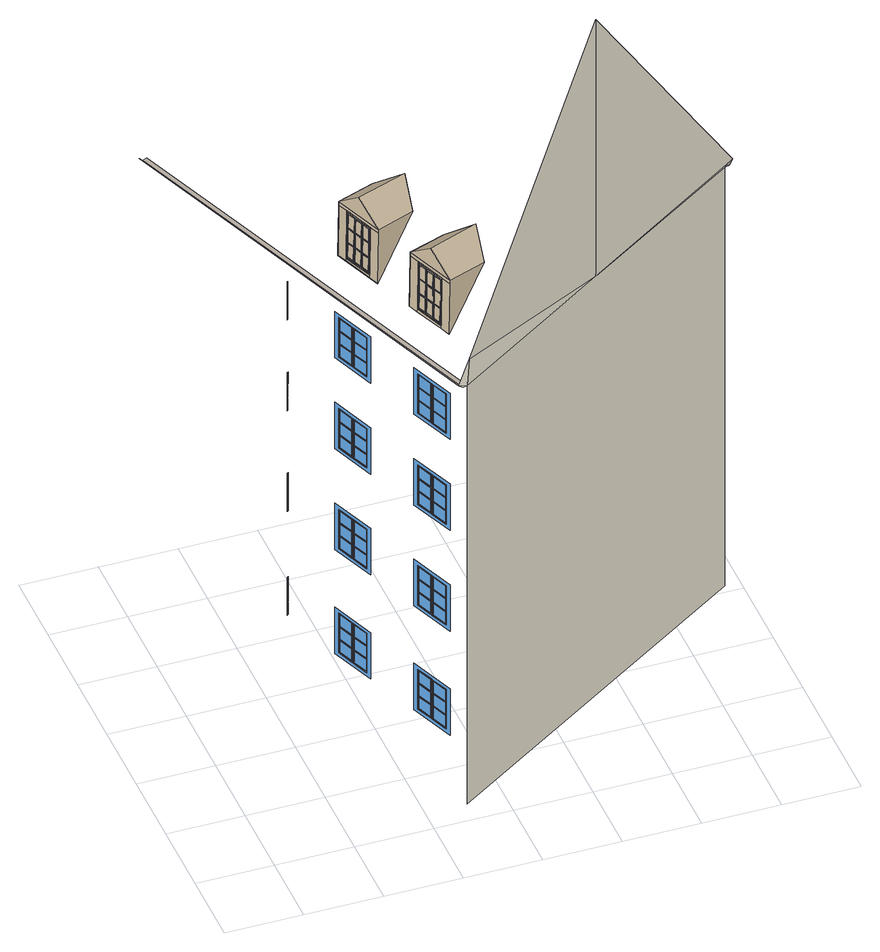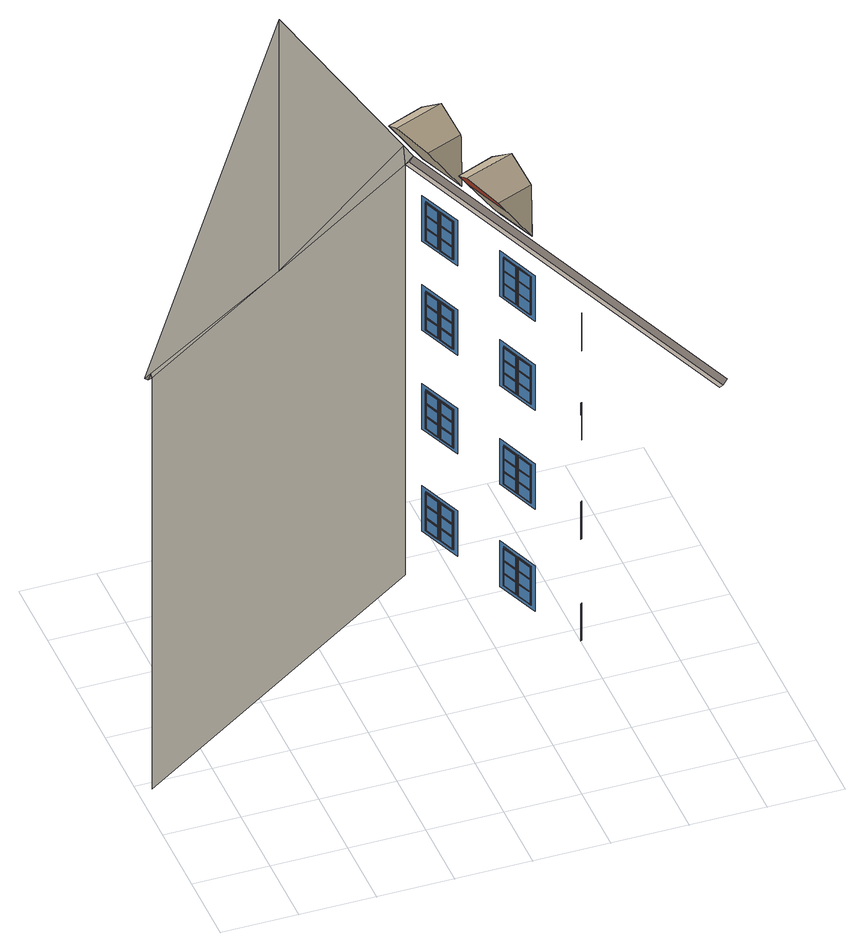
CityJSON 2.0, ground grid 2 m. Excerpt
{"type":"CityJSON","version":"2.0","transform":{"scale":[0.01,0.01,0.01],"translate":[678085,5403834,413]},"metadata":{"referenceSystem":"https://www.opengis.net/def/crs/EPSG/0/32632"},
"CityObjects":{
"building1":{"type":"Building","attributes":{"dataAvailable":"Sufficient","measuredHeight":20.71},"children":["building1-1","building1-2"],"geometry":[{"type":"MultiSurface","lod":"3","boundaries":[[[0,1,2,3]],[[4,5,6,7]],[[8,9,10,11]],[[12,13,14,15]],[[16,17,18,19]],[[20,21,22,23]],[[24,25,26,27]],[[28,29,30,31]],[[32,33,34,35]],[[36,37,38,39]],[[40,41,42,43]],[[44,45,46,47]],[[48,49,50,51]],[[13,12,52,53]],[[5,4,54,55]],[[9,8,56,57]],[[25,24,58,59]],[[17,16,60,61]],[[21,20,62,63]],[[37,36,64,65]],[[1,66,67,2]],[[68,69,70,71]],[[72,73,74,75]],[[76,77,78,79]],[[80,81,82,83]],[[84,85,86,87]],[[88,89,90,91]],[[92,93,94,95]],[[96,97,98,99]],[[100,101,102,103]],[[104,105,106,107]],[[108,109,110,111]],[[112,113,114,115]],[[73,116,117,74]],[[69,118,119,70]],[[77,120,121,78]],[[85,122,123,86]],[[81,124,125,82]],[[89,126,127,90]],[[97,128,129,98]],[[93,130,131,94]],[[101,132,133,102]],[[109,134,135,110]],[[105,136,137,106]],[[113,138,139,114]],[[140,141,142,143],[121,144,79,78],[145,75,74,117],[146,71,70,119]],[[147,148,149,150],[127,151,91,90],[152,87,86,123],[153,83,82,125]],[[154,155,156,157],[133,158,103,102],[159,99,98,129],[160,95,94,131]],[[161,162,163,164],[139,165,115,114],[166,111,110,135],[167,107,106,137]],[[77,76,168,169]],[[73,72,170,171]],[[69,68,172,173]],[[89,88,174,175]],[[85,84,176,177]],[[81,80,178,179]],[[101,100,180,181]],[[97,96,182,183]],[[93,92,184,185]],[[113,112,186,187]],[[109,108,188,189]],[[105,104,190,191]],[[192,72,75,145]],[[193,76,79,144]],[[194,68,71,146]],[[195,84,87,152]],[[196,88,91,151]],[[197,80,83,153]],[[198,96,99,159]],[[199,100,103,158]],[[200,92,95,160]],[[201,108,111,166]],[[202,112,115,165]],[[203,104,107,167]],[[116,73,72,192]],[[77,76,193,120]],[[118,69,68,194]],[[122,85,84,195]],[[89,88,196,126]],[[124,81,80,197]],[[128,97,96,198]],[[101,100,199,132]],[[130,93,92,200]],[[134,109,108,201]],[[113,112,202,138]],[[136,105,104,203]],[[72,192,204,170]],[[76,193,205,168]],[[68,194,206,172]],[[84,195,207,176]],[[88,196,208,174]],[[80,197,209,178]],[[96,198,210,182]],[[100,199,211,180]],[[92,200,212,184]],[[108,201,213,188]],[[112,202,214,186]],[[104,203,215,190]],[[116,192,145,117]],[[120,193,144,121]],[[118,194,146,119]],[[122,195,152,123]],[[126,196,151,127]],[[124,197,153,125]],[[128,198,159,129]],[[132,199,158,133]],[[130,200,160,131]],[[134,201,166,135]],[[138,202,165,139]],[[136,203,167,137]],[[120,77,169,216]],[[116,73,171,217]],[[118,69,173,218]],[[126,89,175,219]],[[122,85,177,220]],[[124,81,179,221]],[[132,101,181,222]],[[128,97,183,223]],[[130,93,185,224]],[[138,113,187,225]],[[134,109,189,226]],[[136,105,191,227]],[[228,229,230,231]],[[232,233,234,235]],[[236,237,238,239]],[[240,241,242,243]],[[244,245,246,247]],[[248,249,250,251]],[[252,253,254,255]],[[256,257,258,259]],[[260,261,262,263]],[[264,265,266,267]],[[268,269,270,271]],[[272,273,274,275]],[[276,277,278,279],[140,143,142,141],[280,281,282,283]],[[284,285,286,287],[147,150,149,148],[288,289,290,291]],[[292,293,294,295],[154,157,156,155],[296,297,298,299]],[[300,301,302,303],[161,164,163,162],[304,305,306,307]],[[193,120,216,205]],[[192,116,217,204]],[[194,118,218,206]],[[196,126,219,208]],[[195,122,220,207]],[[197,124,221,209]],[[199,132,222,211]],[[198,128,223,210]],[[200,130,224,212]],[[202,138,225,214]],[[201,134,226,213]],[[203,136,227,215]],[[237,308,309,238]],[[233,310,311,234]],[[229,312,313,230]],[[249,314,315,250]],[[245,316,317,246]],[[241,318,319,242]],[[261,320,321,262]],[[257,322,323,258]],[[253,324,325,254]],[[273,326,327,274]],[[269,328,329,270]],[[265,330,331,266]],[[280,283,282,281],[309,332,239,238],[333,231,230,313],[334,235,234,311]],[[288,291,290,289],[315,335,251,250],[336,243,242,319],[337,247,246,317]],[[296,299,298,297],[321,338,263,262],[339,255,254,325],[340,259,258,323]],[[304,307,306,305],[327,341,275,274],[342,267,266,331],[343,271,270,329]],[[233,232,344,345]],[[229,228,346,347]],[[237,236,348,349]],[[245,244,350,351]],[[241,240,352,353]],[[249,248,354,355]],[[257,256,356,357]],[[253,252,358,359]],[[261,260,360,361]],[[269,268,362,363]],[[265,264,364,365]],[[273,272,366,367]],[[368,228,231,333]],[[369,236,239,332]],[[370,232,235,334]],[[371,240,243,336]],[[372,248,251,335]],[[373,244,247,337]],[[374,252,255,339]],[[375,260,263,338]],[[376,256,259,340]],[[377,264,267,342]],[[378,272,275,341]],[[379,268,271,343]],[[237,236,369,308]],[[310,233,232,370]],[[312,229,228,368]],[[249,248,372,314]],[[316,245,244,373]],[[318,241,240,371]],[[261,260,375,320]],[[322,257,256,376]],[[324,253,252,374]],[[273,272,378,326]],[[328,269,268,379]],[[330,265,264,377]],[[232,370,380,344]],[[228,368,381,346]],[[236,369,382,348]],[[244,373,383,350]],[[240,371,384,352]],[[248,372,385,354]],[[256,376,386,356]],[[252,374,387,358]],[[260,375,388,360]],[[268,379,389,362]],[[264,377,390,364]],[[272,378,391,366]],[[312,368,333,313]],[[308,369,332,309]],[[310,370,334,311]],[[318,371,336,319]],[[314,372,335,315]],[[316,373,337,317]],[[324,374,339,325]],[[320,375,338,321]],[[322,376,340,323]],[[330,377,342,331]],[[326,378,341,327]],[[328,379,343,329]],[[312,229,347,392]],[[310,233,345,393]],[[308,237,349,394]],[[318,241,353,395]],[[316,245,351,396]],[[314,249,355,397]],[[324,253,359,398]],[[322,257,357,399]],[[320,261,361,400]],[[330,265,365,401]],[[328,269,363,402]],[[326,273,367,403]],[[370,310,393,380]],[[368,312,392,381]],[[369,308,394,382]],[[373,316,396,383]],[[371,318,395,384]],[[372,314,397,385]],[[376,322,399,386]],[[374,324,398,387]],[[375,320,400,388]],[[379,328,402,389]],[[377,330,401,390]],[[378,326,403,391]],[[404,405,406,407]],[[408,409,410,411]],[[412,413,414,415]],[[416,417,418,419]],[[420,421,422,423]],[[424,425,426,427]],[[428,429,430,431]],[[432,433,434,435]],[[436,437,438,439]],[[440,441,442,443]],[[444,445,446,447]],[[448,449,450,451]],[[409,452,453,410]],[[405,454,455,406]],[[413,456,457,414]],[[421,458,459,422]],[[417,460,461,418]],[[425,462,463,426]],[[433,464,465,434]],[[429,466,467,430]],[[437,468,469,438]],[[445,470,471,446]],[[441,472,473,442]],[[449,474,475,450]],[[476,477,478,479],[457,480,415,414],[481,411,410,453],[482,407,406,455]],[[483,484,485,486],[463,487,427,426],[488,423,422,459],[489,419,418,461]],[[490,491,492,493],[469,494,439,438],[495,435,434,465],[496,431,430,467]],[[497,498,499,500],[475,501,451,450],[502,447,446,471],[503,443,442,473]],[[413,412,504,505]],[[409,408,506,507]],[[405,404,508,509]],[[425,424,510,511]],[[421,420,512,513]],[[417,416,514,515]],[[437,436,516,517]],[[433,432,518,519]],[[429,428,520,521]],[[449,448,522,523]],[[445,444,524,525]],[[441,440,526,527]],[[528,408,411,481]],[[529,412,415,480]],[[530,404,407,482]],[[531,420,423,488]],[[532,424,427,487]],[[533,416,419,489]],[[534,432,435,495]],[[535,436,439,494]],[[536,428,431,496]],[[537,444,447,502]],[[538,448,451,501]],[[539,440,443,503]],[[452,409,408,528]],[[413,412,529,456]],[[454,405,404,530]],[[458,421,420,531]],[[425,424,532,462]],[[460,417,416,533]],[[464,433,432,534]],[[437,436,535,468]],[[466,429,428,536]],[[470,445,444,537]],[[449,448,538,474]],[[472,441,440,539]],[[408,528,540,506]],[[412,529,541,504]],[[404,530,542,508]],[[420,531,543,512]],[[424,532,544,510]],[[416,533,545,514]],[[432,534,546,518]],[[436,535,547,516]],[[428,536,548,520]],[[444,537,549,524]],[[448,538,550,522]],[[440,539,551,526]],[[452,528,481,453]],[[456,529,480,457]],[[454,530,482,455]],[[458,531,488,459]],[[462,532,487,463]],[[460,533,489,461]],[[464,534,495,465]],[[468,535,494,469]],[[466,536,496,467]],[[470,537,502,471]],[[474,538,501,475]],[[472,539,503,473]],[[67,552,3]],[[3,2,67]],[[456,413,505,553]],[[452,409,507,554]],[[454,405,509,555]],[[462,425,511,556]],[[458,421,513,557]],[[460,417,515,558]],[[468,437,517,559]],[[464,433,519,560]],[[466,429,521,561]],[[474,449,523,562]],[[470,445,525,563]],[[472,441,527,564]],[[565,566,567,568]],[[569,570,571,572]],[[573,574,575,576]],[[577,578,579,580]],[[581,582,583,584]],[[585,586,587,588]],[[589,590,591,592]],[[593,594,595,596]],[[597,598,599,600]],[[601,602,603,604]],[[605,606,607,608]],[[609,610,611,612]],[[613,614,615,616],[476,479,478,477],[617,618,619,620]],[[621,622,623,624],[483,486,485,484],[625,626,627,628]],[[629,630,631,632],[490,493,492,491],[633,634,635,636]],[[637,638,639,640],[497,500,499,498],[641,642,643,644]],[[529,456,553,541]],[[528,452,554,540]],[[530,454,555,542]],[[532,462,556,544]],[[531,458,557,543]],[[533,460,558,545]],[[535,468,559,547]],[[534,464,560,546]],[[536,466,561,548]],[[538,474,562,550]],[[537,470,563,549]],[[539,472,564,551]],[[574,645,646,575]],[[570,647,648,571]],[[566,649,650,567]],[[586,651,652,587]],[[582,653,654,583]],[[578,655,656,579]],[[598,657,658,599]],[[594,659,660,595]],[[590,661,662,591]],[[610,663,664,611]],[[606,665,666,607]],[[602,667,668,603]],[[617,620,619,618],[646,669,576,575],[670,568,567,650],[671,572,571,648]],[[625,628,627,626],[652,672,588,587],[673,580,579,656],[674,584,583,654]],[[633,636,635,634],[658,675,600,599],[676,592,591,662],[677,596,595,660]],[[641,644,643,642],[664,678,612,611],[679,604,603,668],[680,608,607,666]],[[570,569,681,682]],[[566,565,683,684]],[[574,573,685,686]],[[582,581,687,688]],[[578,577,689,690]],[[586,585,691,692]],[[594,593,693,694]],[[590,589,695,696]],[[598,597,697,698]],[[606,605,699,700]],[[602,601,701,702]],[[610,609,703,704]],[[705,565,568,670]],[[706,573,576,669]],[[707,569,572,671]],[[708,577,580,673]],[[709,585,588,672]],[[710,581,584,674]],[[711,589,592,676]],[[712,597,600,675]],[[713,593,596,677]],[[714,601,604,679]],[[715,609,612,678]],[[716,605,608,680]],[[574,573,706,645]],[[647,570,569,707]],[[649,566,565,705]],[[586,585,709,651]],[[653,582,581,710]],[[655,578,577,708]],[[598,597,712,657]],[[659,594,593,713]],[[661,590,589,711]],[[610,609,715,663]],[[665,606,605,716]],[[667,602,601,714]],[[569,707,717,681]],[[565,705,718,683]],[[573,706,719,685]],[[581,710,720,687]],[[577,708,721,689]],[[585,709,722,691]],[[593,713,723,693]],[[589,711,724,695]],[[597,712,725,697]],[[605,716,726,699]],[[601,714,727,701]],[[609,715,728,703]],[[649,705,670,650]],[[645,706,669,646]],[[647,707,671,648]],[[655,708,673,656]],[[651,709,672,652]],[[653,710,674,654]],[[661,711,676,662]],[[657,712,675,658]],[[659,713,677,660]],[[667,714,679,668]],[[663,715,678,664]],[[665,716,680,666]],[[649,566,684,729]],[[647,570,682,730]],[[645,574,686,731]],[[655,578,690,732]],[[653,582,688,733]],[[651,586,692,734]],[[661,590,696,735]],[[659,594,694,736]],[[657,598,698,737]],[[667,602,702,738]],[[665,606,700,739]],[[663,610,704,740]],[[707,647,730,717]],[[705,649,729,718]],[[706,645,731,719]],[[710,653,733,720]],[[708,655,732,721]],[[709,651,734,722]],[[713,659,736,723]],[[711,661,735,724]],[[712,657,737,725]],[[716,665,739,726]],[[714,667,738,727]],[[715,663,740,728]],[[741,742,743,744,745]],[[552,67,746]],[[746,747,552]],[[67,748,749,750,751,752,746]],[[753,754,747,746]],[[753,746,752]],[[753,752,755]],[[755,754,753]]],"semantics":{"surfaces":[{"type":"OuterCeilingSurface"},{"type":"Window"},{"type":"WallSurface"},{"type":"RoofSurface"}],"values":[0,1,1,1,1,1,1,1,1,1,1,1,1,1,1,1,1,1,1,1,0,1,1,1,1,1,1,1,1,1,1,1,1,1,1,1,1,1,1,1,1,1,1,1,1,1,1,1,1,1,1,1,1,1,1,1,1,1,1,1,1,1,1,1,1,1,1,1,1,1,1,1,1,1,1,1,1,1,1,1,1,1,1,1,1,1,1,1,1,1,1,1,1,1,1,1,1,1,1,1,1,1,1,1,1,1,1,1,1,1,1,1,1,1,1,1,1,1,1,1,1,1,1,1,1,1,1,1,1,1,1,1,1,1,1,1,1,1,1,1,1,1,1,1,1,1,1,1,1,1,1,1,1,1,1,1,1,1,1,1,1,1,1,1,1,1,1,1,1,1,1,1,1,1,1,1,1,1,1,1,1,1,1,1,1,1,1,1,1,1,1,1,1,1,1,1,1,1,1,1,1,1,1,1,1,1,1,1,1,1,1,1,1,1,1,1,1,1,1,1,1,1,1,1,1,1,1,1,1,1,1,1,1,1,1,1,1,1,1,1,1,1,1,1,1,1,1,1,1,1,1,1,1,1,1,1,1,1,1,1,1,1,1,1,1,1,1,1,1,1,1,1,1,1,1,1,1,1,1,1,1,1,1,1,1,1,1,1,1,1,1,1,1,1,1,1,1,1,1,1,1,1,1,1,1,1,1,1,1,1,1,1,1,1,1,1,1,1,1,1,1,1,1,1,1,1,1,1,1,1,1,1,1,1,1,1,1,2,2,1,1,1,1,1,1,1,1,1,1,1,1,1,1,1,1,1,1,1,1,1,1,1,1,1,1,1,1,1,1,1,1,1,1,1,1,1,1,1,1,1,1,1,1,1,1,1,1,1,1,1,1,1,1,1,1,1,1,1,1,1,1,1,1,1,1,1,1,1,1,1,1,1,1,1,1,1,1,1,1,1,1,1,1,1,1,1,1,1,1,1,1,1,1,1,1,1,1,1,1,1,1,1,1,1,1,1,1,1,1,1,1,1,1,1,1,1,1,1,1,1,1,1,1,1,1,1,1,1,1,1,1,1,1,1,1,1,1,1,1,3,2,2,2,2,2,0,0]}}]},
"building1-1":{"type":"BuildingInstallation","attributes":{"@cityeditor:layer":"Unclassified.LoD3"},"parents":["building1"],"geometry":[{"type":"MultiSurface","lod":"3","boundaries":[[[756,757,758,759]],[[760,761,762,763]],[[764,765,766,767]],[[768,769,770,771]],[[772,773,774,775],[776,764,767,777,778,779,780,781]],[[782,783,784,785]],[[786,787,788]],[[776,789,765,764]],[[768,790,791,771]],[[786,788,792,775,774,793]],[[775,794,795,772]],[[785,784,796,797]],[[770,798,799,769]],[[800,801,757,756]],[[765,789,802,803]],[[756,800,804,759]],[[805,806,807,808]],[[760,763,809,766,765,803]],[[804,810,801,800]],[[789,811,812,762,761,802]],[[797,796,813,814]],[[774,815,794,775]],[[781,811,766,767]],[[781,811,789,776]],[[769,799,790,768]],[[759,758,810,804]],[[771,791,798,770]],[[742,743,786,793]],[[816,817,818,819]],[[820,821,806,805]],[[763,762,812,809],[822,823,824,825],[818,817,826,827],[806,821,828,807]],[[814,813,783,782]],[[779,762,812,780]],[[829,830,831,832]],[[829,825,824,832]],[[777,809,763,778]],[[778,763,762,779]],[[833,834,835,836]],[[819,818,827,837]],[[777,809,812,780]],[[764,776,781,767],[756,759,804,800],[768,771,770,769],[785,797,814,782]],[[832,824,823,831]],[[837,819,816,838]],[[830,822,825,829]],[[805,820,839,808]],[[837,827,826,838]],[[831,823,822,830]],[[808,807,828,839]],[[766,811,789,765],[801,810,758,757],[799,798,791,790],[783,813,796,784]],[[777,780,779,778],[829,832,831,830],[837,838,816,819],[808,839,820,805]],[[772,795,840,773]],[[782,814,797,785]],[[745,741,792,788]],[[773,841,742,793,774]],[[780,812,811,781]],[[772,842,841,773]],[[741,842,772,775,792]],[[843,844,845,846]],[[767,781,780,777],[846,847,848,843],[849,850,851,852],[853,854,833,836]],[[850,855,856,851]],[[851,856,857,852]],[[853,858,859,854]],[[836,835,858,853]],[[809,812,811,766],[844,860,861,845],[857,856,855,862],[835,834,859,858]],[[849,852,851,850]],[[848,860,844,843]],[[846,845,861,847]],[[836,833,854,853]],[[849,862,855,850]],[[767,766,809,777]],[[854,859,834,833]],[[846,843,848,847]],[[839,828,821,820]],[[852,857,862,849]],[[847,861,860,848]],[[838,826,817,816]],[[744,743,786,787]],[[745,744,787,788]],[[741,842,841,742,743,744,745]]]}]},
"building1-2":{"type":"BuildingInstallation","attributes":{"@cityeditor:layer":"Unclassified.LoD3"},"parents":["building1"],"geometry":[{"type":"MultiSurface","lod":"3","boundaries":[[[863,864,865,866]],[[867,868,869,870]],[[871,872,873,874]],[[875,876,877,878]],[[879,880,881,882],[883,871,874,884,885,886,887,888]],[[889,890,891,892]],[[893,894,895]],[[883,896,872,871]],[[875,897,898,878]],[[893,895,899,882,881,900]],[[882,901,902,879]],[[892,891,903,904]],[[877,905,906,876]],[[907,908,864,863]],[[872,896,909,910]],[[863,907,911,866]],[[912,913,914,915]],[[867,870,916,873,872,910]],[[911,917,908,907]],[[896,918,919,869,868,909]],[[904,903,920,921]],[[881,922,901,882]],[[888,918,873,874]],[[888,918,896,883]],[[876,906,897,875]],[[866,865,917,911]],[[878,898,905,877]],[[923,924,893,900]],[[925,926,927,928]],[[929,930,913,912]],[[870,869,919,916],[931,932,933,934],[927,926,935,936],[913,930,937,914]],[[921,920,890,889]],[[886,869,919,887]],[[938,939,940,941]],[[938,934,933,941]],[[884,916,870,885]],[[885,870,869,886]],[[942,943,944,945]],[[928,927,936,946]],[[884,916,919,887]],[[871,883,888,874],[863,866,911,907],[875,878,877,876],[892,904,921,889]],[[941,933,932,940]],[[946,928,925,947]],[[939,931,934,938]],[[912,929,948,915]],[[946,936,935,947]],[[940,932,931,939]],[[915,914,937,948]],[[873,918,896,872],[908,917,865,864],[906,905,898,897],[890,920,903,891]],[[884,887,886,885],[938,941,940,939],[946,947,925,928],[915,948,929,912]],[[879,902,949,880]],[[889,921,904,892]],[[950,951,899,895]],[[880,952,923,900,881]],[[887,919,918,888]],[[879,953,952,880]],[[951,953,879,882,899]],[[954,955,956,957]],[[874,888,887,884],[957,958,959,954],[960,961,962,963],[964,965,942,945]],[[961,966,967,962]],[[962,967,968,963]],[[964,969,970,965]],[[945,944,969,964]],[[916,919,918,873],[955,971,972,956],[968,967,966,973],[944,943,970,969]],[[960,963,962,961]],[[959,971,955,954]],[[957,956,972,958]],[[945,942,965,964]],[[960,973,966,961]],[[874,873,916,884]],[[965,970,943,942]],[[957,954,959,958]],[[948,937,930,929]],[[963,968,973,960]],[[958,972,971,959]],[[947,935,926,925]],[[974,924,893,894]],[[950,974,894,895]],[[951,953,952,923,924,974,950]]]}]}
},
"vertices":[
[72,1118,1341],[83,1122,1329],[494,55,1329],[482,51,1341],[276,660,326],[276,660,289],[275,659,289],[275,659,326],[276,660,287],[276,660,250],[275,659,250],[275,659,287],[276,660,365],[276,660,328],[275,659,328],[275,659,365],[276,660,639],[276,660,602],[275,659,602],[275,659,639],[276,660,600],[276,660,563],[275,659,563],[275,659,600],[276,660,678],[276,660,641],[275,659,641],[275,659,678],[276,660,943],[276,660,906],[275,659,906],[275,659,943],[276,660,904],[276,660,867],[275,659,867],[275,659,904],[276,660,982],[276,660,945],[275,659,945],[275,659,982],[276,660,1218],[276,660,1180],[275,659,1180],[275,659,1218],[276,660,1179],[276,660,1141],[275,659,1141],[275,659,1179],[276,660,1257],[276,660,1219],[275,659,1219],[275,659,1257],[278,661,365],[278,661,328],[278,661,326],[278,661,289],[278,661,287],[278,661,250],[278,661,678],[278,661,641],[278,661,639],[278,661,602],[278,661,600],[278,661,563],[278,661,982],[278,661,945],[95,1127,1329],[506,60,1329],[343,487,328],[343,487,365],[342,486,365],[342,486,328],[343,487,289],[343,487,326],[342,486,326],[342,486,289],[343,487,250],[343,487,287],[342,486,287],[342,486,250],[343,487,641],[343,487,678],[342,486,678],[342,486,641],[343,487,602],[343,487,639],[342,486,639],[342,486,602],[343,487,563],[343,487,600],[342,486,600],[342,486,563],[343,487,945],[343,487,982],[342,486,982],[342,486,945],[343,487,906],[343,487,943],[342,486,943],[342,486,906],[343,487,867],[343,487,904],[342,486,904],[342,486,867],[343,487,1219],[343,487,1257],[342,486,1257],[342,486,1219],[343,487,1180],[343,487,1218],[342,486,1218],[342,486,1180],[343,487,1141],[343,487,1179],[342,486,1179],[342,486,1141],[359,445,326],[358,444,326],[359,445,365],[358,444,365],[359,445,287],[358,444,287],[359,445,639],[358,444,639],[359,445,678],[358,444,678],[359,445,600],[358,444,600],[359,445,943],[358,444,943],[359,445,982],[358,444,982],[359,445,904],[358,444,904],[359,445,1218],[358,444,1218],[359,445,1257],[358,444,1257],[359,445,1179],[358,444,1179],[341,488,367],[341,488,248],[358,442,248],[358,442,367],[358,444,250],[358,444,289],[358,444,328],[341,488,680],[341,488,561],[358,442,561],[358,442,680],[358,444,563],[358,444,602],[358,444,641],[341,488,984],[341,488,865],[358,442,865],[358,442,984],[358,444,867],[358,444,906],[358,444,945],[341,488,1258],[341,488,1140],[358,442,1140],[358,442,1258],[358,444,1141],[358,444,1180],[358,444,1219],[344,487,250],[344,487,287],[344,487,289],[344,487,326],[344,487,328],[344,487,365],[344,487,563],[344,487,600],[344,487,602],[344,487,639],[344,487,641],[344,487,678],[344,487,867],[344,487,904],[344,487,906],[344,487,943],[344,487,945],[344,487,982],[344,487,1141],[344,487,1179],[344,487,1180],[344,487,1218],[344,487,1219],[344,487,1257],[359,445,289],[359,445,250],[359,445,328],[359,445,602],[359,445,563],[359,445,641],[359,445,906],[359,445,867],[359,445,945],[359,445,1180],[359,445,1141],[359,445,1219],[360,445,289],[360,445,250],[360,445,328],[360,445,602],[360,445,563],[360,445,641],[360,445,906],[360,445,867],[360,445,945],[360,445,1180],[360,445,1141],[360,445,1219],[360,445,287],[360,445,326],[360,445,365],[360,445,600],[360,445,639],[360,445,678],[360,445,904],[360,445,943],[360,445,982],[360,445,1179],[360,445,1218],[360,445,1257],[361,438,289],[361,438,326],[360,437,326],[360,437,289],[361,438,328],[361,438,365],[360,437,365],[360,437,328],[361,438,250],[361,438,287],[360,437,287],[360,437,250],[361,438,602],[361,438,639],[360,437,639],[360,437,602],[361,438,641],[361,438,678],[360,437,678],[360,437,641],[361,438,563],[361,438,600],[360,437,600],[360,437,563],[361,438,906],[361,438,943],[360,437,943],[360,437,906],[361,438,945],[361,438,982],[360,437,982],[360,437,945],[361,438,867],[361,438,904],[360,437,904],[360,437,867],[361,438,1180],[361,438,1218],[360,437,1218],[360,437,1180],[361,438,1219],[361,438,1257],[360,437,1257],[360,437,1219],[361,438,1141],[361,438,1179],[360,437,1179],[360,437,1141],[336,501,377],[336,501,237],[382,380,237],[382,380,377],[360,439,367],[377,393,367],[377,393,248],[360,439,248],[336,501,691],[336,501,551],[382,380,551],[382,380,691],[360,439,680],[377,393,680],[377,393,561],[360,439,561],[336,501,995],[336,501,855],[382,380,855],[382,380,995],[360,439,984],[377,393,984],[377,393,865],[360,439,865],[336,501,1269],[336,501,1129],[382,380,1129],[382,380,1269],[360,439,1258],[377,393,1258],[377,393,1140],[360,439,1140],[378,396,287],[377,395,287],[378,396,365],[377,395,365],[378,396,326],[377,395,326],[378,396,600],[377,395,600],[378,396,678],[377,395,678],[378,396,639],[377,395,639],[378,396,904],[377,395,904],[378,396,982],[377,395,982],[378,396,943],[377,395,943],[378,396,1179],[377,395,1179],[378,396,1257],[377,395,1257],[378,396,1218],[377,395,1218],[377,395,250],[377,395,289],[377,395,328],[377,395,563],[377,395,602],[377,395,641],[377,395,867],[377,395,906],[377,395,945],[377,395,1141],[377,395,1180],[377,395,1219],[363,438,328],[363,438,365],[363,438,289],[363,438,326],[363,438,250],[363,438,287],[363,438,641],[363,438,678],[363,438,602],[363,438,639],[363,438,563],[363,438,600],[363,438,945],[363,438,982],[363,438,906],[363,438,943],[363,438,867],[363,438,904],[363,438,1219],[363,438,1257],[363,438,1180],[363,438,1218],[363,438,1141],[363,438,1179],[378,396,289],[378,396,250],[378,396,328],[378,396,602],[378,396,563],[378,396,641],[378,396,906],[378,396,867],[378,396,945],[378,396,1180],[378,396,1141],[378,396,1219],[379,396,328],[379,396,289],[379,396,250],[379,396,641],[379,396,602],[379,396,563],[379,396,945],[379,396,906],[379,396,867],[379,396,1219],[379,396,1180],[379,396,1141],[379,396,326],[379,396,365],[379,396,287],[379,396,639],[379,396,678],[379,396,600],[379,396,943],[379,396,982],[379,396,904],[379,396,1218],[379,396,1257],[379,396,1179],[444,223,328],[444,223,365],[443,222,365],[443,222,328],[444,223,289],[444,223,326],[443,222,326],[443,222,289],[444,223,250],[444,223,287],[443,222,287],[443,222,250],[444,223,641],[444,223,678],[443,222,678],[443,222,641],[444,223,602],[444,223,639],[443,222,639],[443,222,602],[444,223,563],[444,223,600],[443,222,600],[443,222,563],[444,223,945],[444,223,982],[443,222,982],[443,222,945],[444,223,906],[444,223,943],[443,222,943],[443,222,906],[444,223,867],[444,223,904],[443,222,904],[443,222,867],[444,223,1219],[444,223,1257],[443,222,1257],[443,222,1219],[444,223,1180],[444,223,1218],[443,222,1218],[443,222,1180],[444,223,1141],[444,223,1179],[443,222,1179],[443,222,1141],[460,181,326],[459,180,326],[460,181,365],[459,180,365],[460,181,287],[459,180,287],[460,181,639],[459,180,639],[460,181,678],[459,180,678],[460,181,600],[459,180,600],[460,181,943],[459,180,943],[460,181,982],[459,180,982],[460,181,904],[459,180,904],[460,181,1218],[459,180,1218],[460,181,1257],[459,180,1257],[460,181,1179],[459,180,1179],[442,224,367],[442,224,248],[460,178,248],[460,178,367],[459,180,250],[459,180,289],[459,180,328],[442,224,680],[442,224,561],[460,178,561],[460,178,680],[459,180,563],[459,180,602],[459,180,641],[442,224,984],[442,224,865],[460,178,865],[460,178,984],[459,180,867],[459,180,906],[459,180,945],[442,224,1258],[442,224,1140],[460,178,1140],[460,178,1258],[459,180,1141],[459,180,1180],[459,180,1219],[446,223,250],[446,223,287],[446,223,289],[446,223,326],[446,223,328],[446,223,365],[446,223,563],[446,223,600],[446,223,602],[446,223,639],[446,223,641],[446,223,678],[446,223,867],[446,223,904],[446,223,906],[446,223,943],[446,223,945],[446,223,982],[446,223,1141],[446,223,1179],[446,223,1180],[446,223,1218],[446,223,1219],[446,223,1257],[460,181,289],[460,181,250],[460,181,328],[460,181,602],[460,181,563],[460,181,641],[460,181,906],[460,181,867],[460,181,945],[460,181,1180],[460,181,1141],[460,181,1219],[462,181,289],[462,181,250],[462,181,328],[462,181,602],[462,181,563],[462,181,641],[462,181,906],[462,181,867],[462,181,945],[462,181,1180],[462,181,1141],[462,181,1219],[515,72,1396],[462,181,287],[462,181,326],[462,181,365],[462,181,600],[462,181,639],[462,181,678],[462,181,904],[462,181,943],[462,181,982],[462,181,1179],[462,181,1218],[462,181,1257],[463,174,289],[463,174,326],[462,173,326],[462,173,289],[463,174,328],[463,174,365],[462,173,365],[462,173,328],[463,174,250],[463,174,287],[462,173,287],[462,173,250],[463,174,602],[463,174,639],[462,173,639],[462,173,602],[463,174,641],[463,174,678],[462,173,678],[462,173,641],[463,174,563],[463,174,600],[462,173,600],[462,173,563],[463,174,906],[463,174,943],[462,173,943],[462,173,906],[463,174,945],[463,174,982],[462,173,982],[462,173,945],[463,174,867],[463,174,904],[462,173,904],[462,173,867],[463,174,1180],[463,174,1218],[462,173,1218],[462,173,1180],[463,174,1219],[463,174,1257],[462,173,1257],[462,173,1219],[463,174,1141],[463,174,1179],[462,173,1179],[462,173,1141],[437,237,377],[437,237,237],[484,116,237],[484,116,377],[461,175,367],[479,129,367],[479,129,248],[461,175,248],[437,237,691],[437,237,551],[484,116,551],[484,116,691],[461,175,680],[479,129,680],[479,129,561],[461,175,561],[437,237,995],[437,237,855],[484,116,855],[484,116,995],[461,175,984],[479,129,984],[479,129,865],[461,175,865],[437,237,1269],[437,237,1129],[484,116,1129],[484,116,1269],[461,175,1258],[479,129,1258],[479,129,1140],[461,175,1140],[479,132,287],[478,131,287],[479,132,365],[478,131,365],[479,132,326],[478,131,326],[479,132,600],[478,131,600],[479,132,678],[478,131,678],[479,132,639],[478,131,639],[479,132,904],[478,131,904],[479,132,982],[478,131,982],[479,132,943],[478,131,943],[479,132,1179],[478,131,1179],[479,132,1257],[478,131,1257],[479,132,1218],[478,131,1218],[478,131,250],[478,131,289],[478,131,328],[478,131,563],[478,131,602],[478,131,641],[478,131,867],[478,131,906],[478,131,945],[478,131,1141],[478,131,1180],[478,131,1219],[465,174,328],[465,174,365],[465,174,289],[465,174,326],[465,174,250],[465,174,287],[465,174,641],[465,174,678],[465,174,602],[465,174,639],[465,174,563],[465,174,600],[465,174,945],[465,174,982],[465,174,906],[465,174,943],[465,174,867],[465,174,904],[465,174,1219],[465,174,1257],[465,174,1180],[465,174,1218],[465,174,1141],[465,174,1179],[479,132,289],[479,132,250],[479,132,328],[479,132,602],[479,132,563],[479,132,641],[479,132,906],[479,132,867],[479,132,945],[479,132,1180],[479,132,1141],[479,132,1219],[481,132,328],[481,132,289],[481,132,250],[481,132,641],[481,132,602],[481,132,563],[481,132,945],[481,132,906],[481,132,867],[481,132,1219],[481,132,1180],[481,132,1141],[481,132,326],[481,132,365],[481,132,287],[481,132,639],[481,132,678],[481,132,600],[481,132,943],[481,132,982],[481,132,904],[481,132,1218],[481,132,1257],[481,132,1179],[353,526,1414],[404,393,1414],[507,433,1573],[516,512,1627],[455,566,1573],[933,341,1329],[933,342,2104],[506,60,66],[1361,622,66],[1361,622,716],[1361,622,873],[1361,622,1329],[1363,617,1340],[1384,631,1341],[1373,626,1329],
[394,426,1517],[397,427,1517],[390,448,1517],[386,446,1517],[369,499,1426],[372,499,1560],[371,499,1560],[369,498,1426],[393,423,1426],[397,425,1426],[387,449,1426],[384,448,1426],[393,425,1474],[394,426,1513],[386,446,1513],[385,446,1474],[364,499,1422],[394,421,1422],[396,421,1565],[366,500,1565],[395,424,1560],[374,472,1426],[365,497,1426],[367,498,1560],[376,473,1560],[386,449,1560],[393,425,1470],[397,427,1470],[396,427,1430],[392,425,1430],[407,394,1575],[382,461,1629],[356,528,1575],[399,425,1560],[397,427,1473],[389,447,1473],[356,527,1565],[407,394,1565],[371,502,1565],[368,501,1421],[388,447,1430],[385,446,1430],[390,447,1513],[397,427,1513],[394,426,1556],[398,427,1556],[400,426,1560],[398,425,1426],[387,446,1556],[374,475,1470],[378,476,1470],[377,476,1430],[373,474,1430],[378,474,1426],[390,448,1556],[390,450,1560],[380,475,1560],[389,447,1470],[385,446,1470],[401,423,1565],[367,495,1513],[371,497,1513],[379,476,1513],[375,475,1513],[366,495,1470],[370,496,1470],[379,476,1556],[371,497,1556],[371,497,1517],[379,476,1517],[370,496,1473],[378,476,1473],[369,496,1430],[375,475,1517],[376,475,1556],[368,496,1556],[367,495,1517],[376,470,1470],[380,472,1470],[387,451,1470],[384,450,1470],[374,475,1474],[366,495,1474],[366,495,1430],[399,422,1421],[394,420,1414],[364,499,1414],[385,451,1556],[389,452,1556],[388,452,1517],[384,450,1517],[377,471,1517],[377,471,1556],[384,450,1474],[376,470,1474],[376,471,1513],[384,450,1513],[383,450,1430],[375,470,1430],[380,472,1473],[380,472,1513],[388,452,1513],[387,451,1430],[379,472,1430],[381,472,1556],[380,472,1517],[387,451,1473],
[486,187,1517],[489,189,1517],[481,209,1517],[478,208,1517],[461,260,1426],[464,261,1560],[462,260,1560],[460,260,1426],[485,184,1426],[489,186,1426],[479,211,1426],[476,209,1426],[485,187,1474],[486,187,1513],[478,208,1513],[477,207,1474],[456,261,1422],[486,182,1422],[488,183,1565],[458,262,1565],[487,185,1560],[466,234,1426],[457,258,1426],[459,259,1560],[468,234,1560],[478,210,1560],[485,187,1470],[489,188,1470],[488,188,1430],[484,187,1430],[499,156,1575],[474,223,1629],[448,289,1575],[491,187,1560],[489,188,1473],[481,209,1473],[447,289,1565],[499,156,1565],[462,263,1565],[460,263,1421],[480,208,1430],[476,207,1430],[481,209,1513],[489,188,1513],[486,187,1556],[490,189,1556],[492,187,1560],[490,186,1426],[478,208,1556],[466,236,1470],[470,237,1470],[469,237,1430],[465,236,1430],[470,235,1426],[482,209,1556],[481,211,1560],[472,236,1560],[481,209,1470],[477,207,1470],[493,184,1565],[496,155,1414],[598,194,1573],[459,257,1513],[463,258,1513],[470,238,1513],[467,236,1513],[458,256,1470],[462,258,1470],[471,238,1556],[463,258,1556],[463,258,1517],[470,238,1517],[462,258,1473],[470,237,1473],[461,258,1430],[467,236,1517],[467,237,1556],[459,257,1556],[459,257,1517],[468,232,1470],[471,233,1470],[479,213,1470],[475,211,1470],[466,236,1474],[458,256,1474],[457,256,1430],[491,184,1421],[547,327,1573],[445,288,1414],[486,182,1414],[455,261,1414],[477,212,1556],[481,213,1556],[480,213,1517],[476,212,1517],[468,232,1517],[469,232,1556],[476,211,1474],[468,232,1474],[468,232,1513],[476,212,1513],[475,211,1430],[467,232,1430],[471,233,1473],[472,233,1513],[480,213,1513],[479,213,1430],[471,233,1430],[473,234,1556],[472,233,1517],[479,213,1473],[607,274,1627]
]}
